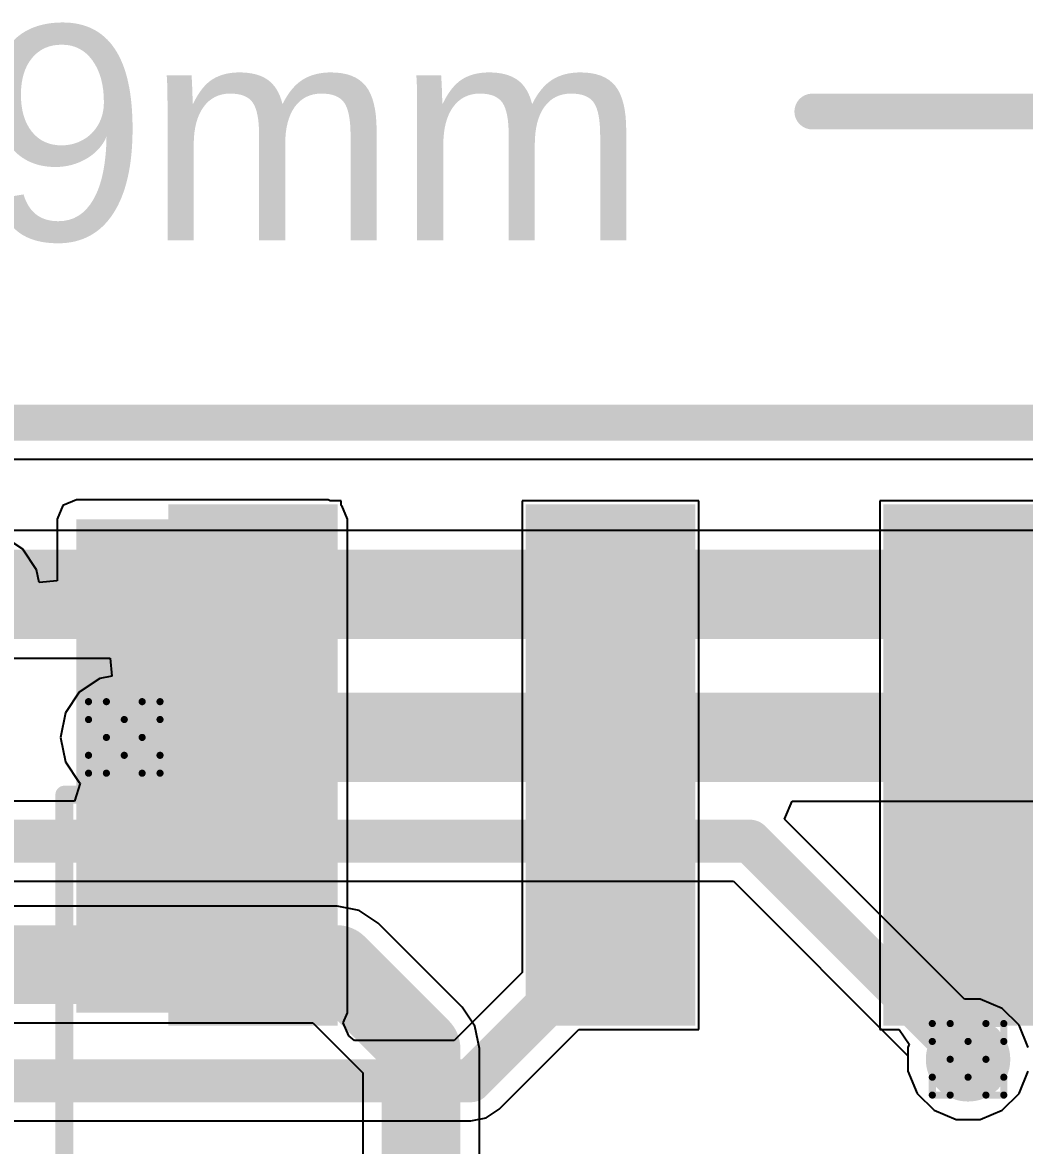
# Model space of a CAD drawing. Header units: inches. Extents: x -0.2 to 17.4, y -0.2 to 2.6.
# Drawn here: x 0.9335 to 1.2138, y 1.1409 to 1.4549 of the extents above; entities that cross this region are included whole.
import ezdxf

# ---------------------------------------------------------------- set-up
doc = ezdxf.new("R2010")
doc.units = ezdxf.units.IN
doc.header["$MEASUREMENT"] = 0
for name, color, linetype in [('Board_Outline', 216, 'Continuous'), ('Bottom Layer', 5, 'Continuous'), ('Dimensions', 6, 'Continuous'), ('Drill Drawing', 1, 'Continuous'), ('Top Layer', 1, 'Continuous'), ('Top Overlay', 2, 'Continuous'), ('Top Paste', 8, 'Continuous'), ('Top Solder', 216, 'Continuous'), ('Via Holes', 16, 'Continuous')]:
    doc.layers.add(name, color=color, linetype=linetype)
doc.styles.add('Arial', font='', dxfattribs={"height": 0.2})
doc.styles.get('Arial').set_extended_font_data('Arial')

# ---------------------------------------------------------------- blocks, each defined once
blk = doc.blocks.new('C192300_5')
at = {"layer": 'Top Layer'}
for points in [[(-0.17717, 0.06969), (-0.03937, 0.06969), (-0.03937, 0.03031), (-0.17717, 0.03031)], [(-0.17717, -0.03031), (-0.03937, -0.03031), (-0.03937, -0.06969), (-0.17717, -0.06969)], [(-0.17717, -0.13031), (-0.03937, -0.13031), (-0.03937, -0.16969), (-0.17717, -0.16969)]]:
    blk.add_hatch(color=1, dxfattribs=at).paths.add_polyline_path(points)
at = {"layer": 'Top Paste'}
for points in [[(-0.17717, 0.06969), (-0.03937, 0.06969), (-0.03937, 0.03031), (-0.17717, 0.03031)], [(-0.17717, -0.03031), (-0.03937, -0.03031), (-0.03937, -0.06969), (-0.17717, -0.06969)], [(-0.17717, -0.13031), (-0.03937, -0.13031), (-0.03937, -0.16969), (-0.17717, -0.16969)]]:
    blk.add_hatch(color=8, dxfattribs=at).paths.add_polyline_path(points)
at = {"layer": 'Top Solder'}
for points in [[(-0.18117, 0.07369), (-0.03537, 0.07369), (-0.03537, 0.02631), (-0.18117, 0.02631)], [(-0.18117, -0.02631), (-0.03537, -0.02631), (-0.03537, -0.07369), (-0.18117, -0.07369)], [(-0.18117, -0.12631), (-0.03537, -0.12631), (-0.03537, -0.17369), (-0.18117, -0.17369)]]:
    blk.add_hatch(color=216, dxfattribs=at).paths.add_polyline_path(points)
at = {"layer": 'Top Overlay'}
for points in [[(-0.1, -0.20275, 0.005, 0.005, 0), (-0.1, -0.17437, 0.005, 0.005, 0)], [(0.1, -0.20275, 0.005, 0.005, 0), (-0.1, -0.20275, 0.005, 0.005, 0)]]:
    blk.add_lwpolyline(points, format="xyseb", dxfattribs=at)
for points in [[(-0.10125, -0.17437, 0.0025, 0.0025, 1), (-0.09875, -0.17437, 0.0025, 0.0025, 1)], [(-0.10125, -0.20275, 0.0025, 0.0025, 1), (-0.09875, -0.20275, 0.0025, 0.0025, 1)], [(-0.10125, -0.20275, 0.0025, 0.0025, 1), (-0.09875, -0.20275, 0.0025, 0.0025, 1)]]:
    blk.add_lwpolyline(points, format="xyseb", close=True, dxfattribs=at)

msp = doc.modelspace()

# ---------------------------------------------------------------- hatches: boundary and pattern name
at = {"layer": 'Bottom Layer'}
h = msp.add_hatch(color=5, dxfattribs=at)
edge = h.paths.add_edge_path()
edge.add_arc((0.962, 1.255), 0.01181, 0, 360)
h = msp.add_hatch(color=5, dxfattribs=at)
edge = h.paths.add_edge_path()
edge.add_arc((1.198, 1.165), 0.01181, 0, 360)
at = {"layer": 'Top Layer'}
msp.add_hatch(color=1, dxfattribs=at).paths.add_polyline_path([(1.019, 1.178), (1.019, 1.316), (0.9486, 1.316), (0.9486, 1.178)])
h = msp.add_hatch(color=1, dxfattribs=at)
edge = h.paths.add_edge_path()
edge.add_arc((0.962, 1.255), 0.01181, 0, 360)
h = msp.add_hatch(color=1, dxfattribs=at)
edge = h.paths.add_edge_path()
edge.add_arc((1.198, 1.165), 0.01181, 0, 360)
at = {"layer": 'Via Holes'}
h = msp.add_hatch(color=7, dxfattribs=at)
edge = h.paths.add_edge_path()
edge.add_arc((0.962, 1.255), 0.00591, 0, 360)
h = msp.add_hatch(color=7, dxfattribs=at)
edge = h.paths.add_edge_path()
edge.add_arc((1.198, 1.165), 0.00591, 0, 360)

# ---------------------------------------------------------------- linework, layer by layer
at = {"layer": 'Board_Outline'}
msp.add_lwpolyline([(-0.057, 1.343, 0.01, 0.01, 0), (1.986, 1.343, 0.01, 0.01, 0)], format="xyseb", dxfattribs=at)
at = {"layer": 'Bottom Layer'}
for p, q in [((-0.0468, 1.3328), (1.89207, 1.3328)), ((1.477, 1.31284), (0.609, 1.31284)), ((0.67569, 1.27716), (0.95806, 1.27716)), ((0.95806, 1.27716), (0.95855, 1.27216)), ((0.95855, 1.27216), (0.95517, 1.27148)), ((0.95517, 1.27148), (0.94938, 1.26762)), ((0.94938, 1.26762), (0.94552, 1.26183)), ((0.94552, 1.26183), (0.94416, 1.255)), ((0.94416, 1.255), (0.94552, 1.24817)), ((0.94552, 1.24817), (0.94938, 1.24238)), ((0.94963, 1.24222), (0.94812, 1.23722)), ((0.94938, 1.24238), (0.94963, 1.24222)), ((0.94812, 1.23722), (0.70065, 1.23722)), ((1.1467, 1.23216), (1.14878, 1.23716)), ((1.14878, 1.23716), (1.249, 1.23716)), ((1.19705, 1.18181), (1.1467, 1.23216)), ((0.696, 1.21478), (1.13235, 1.21478)), ((1.13235, 1.21478), (1.18119, 1.16595)), ((1.0215, 1.20781), (0.88525, 1.20781)), ((1.02774, 1.20657), (1.0215, 1.20781)), ((1.03304, 1.20304), (1.02774, 1.20657)), ((1.05654, 1.17954), (1.03304, 1.20304)), ((1.20134, 1.18181), (1.19705, 1.18181)), ((1.20752, 1.17925), (1.20134, 1.18181)), ((1.06007, 1.17424), (1.05654, 1.17954)), ((1.21225, 1.17452), (1.20752, 1.17925)), ((0.88525, 1.17519), (1.01474, 1.17519)), ((1.01474, 1.17519), (1.02869, 1.16124)), ((1.21481, 1.16834), (1.21225, 1.17452)), ((1.06131, 1.168), (1.06007, 1.17424)), ((1.06131, 1.094), (1.06131, 1.168)), ((1.18119, 1.16595), (1.18119, 1.16166)), ((1.02869, 1.16124), (1.02869, 1.10076)), ((1.18119, 1.16166), (1.18375, 1.15548)), ((1.21225, 1.15548), (1.21481, 1.16166)), ((1.18375, 1.15548), (1.18848, 1.15075)), ((1.20752, 1.15075), (1.21225, 1.15548)), ((1.18848, 1.15075), (1.19466, 1.14819)), ((1.20134, 1.14819), (1.20752, 1.15075)), ((1.19466, 1.14819), (1.20134, 1.14819))]:
    msp.add_line(p, q, dxfattribs=at)
for points in [[(0.921, 1.295, 0.025, 0.025, 0), (1.477, 1.295, 0.025, 0.025, 0)], [(0.962, 1.255, 0.025, 0.025, 0), (1.249, 1.255, 0.025, 0.025, 0)], [(0.696, 1.226, 0.012, 0.012, 0), (1.137, 1.226, 0.012, 0.012, 0)], [(1.137, 1.226, 0.012, 0.012, 0), (1.198, 1.165, 0.012, 0.012, 0)], [(0.8807, 1.1915, 0.022, 0.022, 0), (1.0215, 1.1915, 0.022, 0.022, 0)], [(1.0215, 1.1915, 0.022, 0.022, 0), (1.045, 1.168, 0.022, 0.022, 0)], [(1.045, 1.094, 0.022, 0.022, 0), (1.045, 1.168, 0.022, 0.022, 0)]]:
    msp.add_lwpolyline(points, format="xyseb", dxfattribs=at)
for points in [[(0.95575, 1.255, 0.0125, 0.0125, 1), (0.96825, 1.255, 0.0125, 0.0125, 1)], [(1.134, 1.226, 0.006, 0.006, 1), (1.14, 1.226, 0.006, 0.006, 1)], [(1.134, 1.226, 0.006, 0.006, 1), (1.14, 1.226, 0.006, 0.006, 1)], [(1.016, 1.1915, 0.011, 0.011, 1), (1.027, 1.1915, 0.011, 0.011, 1)], [(1.016, 1.1915, 0.011, 0.011, 1), (1.027, 1.1915, 0.011, 0.011, 1)], [(1.0395, 1.168, 0.011, 0.011, 1), (1.0505, 1.168, 0.011, 0.011, 1)], [(1.0395, 1.168, 0.011, 0.011, 1), (1.0505, 1.168, 0.011, 0.011, 1)], [(1.195, 1.165, 0.006, 0.006, 1), (1.201, 1.165, 0.006, 0.006, 1)]]:
    msp.add_lwpolyline(points, format="xyseb", close=True, dxfattribs=at)
at = {"layer": 'Dimensions'}
msp.add_lwpolyline([(1.15444, 1.43, 0.01, 0.01, 0), (1.986, 1.43, 0.01, 0.01, 0)], format="xyseb", dxfattribs=at)
msp.add_lwpolyline([(1.15194, 1.43, 0.005, 0.005, 1), (1.15694, 1.43, 0.005, 0.005, 1)], format="xyseb", close=True, dxfattribs=at)
at = {"layer": 'Drill Drawing'}
for points in [[(0.952, 1.26, 0.002, 0.002, 0), (0.952, 1.265, 0.002, 0.002, 0)], [(0.952, 1.265, 0.002, 0.002, 0), (0.957, 1.265, 0.002, 0.002, 0)], [(0.957, 1.265, 0.002, 0.002, 0), (0.962, 1.26, 0.002, 0.002, 0)], [(0.962, 1.26, 0.002, 0.002, 0), (0.967, 1.265, 0.002, 0.002, 0)], [(0.967, 1.265, 0.002, 0.002, 0), (0.972, 1.265, 0.002, 0.002, 0)], [(0.972, 1.26, 0.002, 0.002, 0), (0.972, 1.265, 0.002, 0.002, 0)], [(0.952, 1.26, 0.002, 0.002, 0), (0.957, 1.255, 0.002, 0.002, 0)], [(0.967, 1.255, 0.002, 0.002, 0), (0.972, 1.26, 0.002, 0.002, 0)], [(0.952, 1.25, 0.002, 0.002, 0), (0.957, 1.255, 0.002, 0.002, 0)], [(0.967, 1.255, 0.002, 0.002, 0), (0.972, 1.25, 0.002, 0.002, 0)], [(0.952, 1.245, 0.002, 0.002, 0), (0.952, 1.25, 0.002, 0.002, 0)], [(0.957, 1.245, 0.002, 0.002, 0), (0.962, 1.25, 0.002, 0.002, 0)], [(0.962, 1.25, 0.002, 0.002, 0), (0.967, 1.245, 0.002, 0.002, 0)], [(0.972, 1.245, 0.002, 0.002, 0), (0.972, 1.25, 0.002, 0.002, 0)], [(0.952, 1.245, 0.002, 0.002, 0), (0.957, 1.245, 0.002, 0.002, 0)], [(0.967, 1.245, 0.002, 0.002, 0), (0.972, 1.245, 0.002, 0.002, 0)], [(1.188, 1.17, 0.002, 0.002, 0), (1.188, 1.175, 0.002, 0.002, 0)], [(1.188, 1.175, 0.002, 0.002, 0), (1.193, 1.175, 0.002, 0.002, 0)], [(1.193, 1.175, 0.002, 0.002, 0), (1.198, 1.17, 0.002, 0.002, 0)], [(1.198, 1.17, 0.002, 0.002, 0), (1.203, 1.175, 0.002, 0.002, 0)], [(1.203, 1.175, 0.002, 0.002, 0), (1.208, 1.175, 0.002, 0.002, 0)], [(1.208, 1.17, 0.002, 0.002, 0), (1.208, 1.175, 0.002, 0.002, 0)], [(1.188, 1.17, 0.002, 0.002, 0), (1.193, 1.165, 0.002, 0.002, 0)], [(1.203, 1.165, 0.002, 0.002, 0), (1.208, 1.17, 0.002, 0.002, 0)], [(1.188, 1.16, 0.002, 0.002, 0), (1.193, 1.165, 0.002, 0.002, 0)], [(1.203, 1.165, 0.002, 0.002, 0), (1.208, 1.16, 0.002, 0.002, 0)], [(1.188, 1.155, 0.002, 0.002, 0), (1.188, 1.16, 0.002, 0.002, 0)], [(1.193, 1.155, 0.002, 0.002, 0), (1.198, 1.16, 0.002, 0.002, 0)], [(1.198, 1.16, 0.002, 0.002, 0), (1.203, 1.155, 0.002, 0.002, 0)], [(1.208, 1.155, 0.002, 0.002, 0), (1.208, 1.16, 0.002, 0.002, 0)], [(1.188, 1.155, 0.002, 0.002, 0), (1.193, 1.155, 0.002, 0.002, 0)], [(1.203, 1.155, 0.002, 0.002, 0), (1.208, 1.155, 0.002, 0.002, 0)]]:
    msp.add_lwpolyline(points, format="xyseb", dxfattribs=at)
for points in [[(0.9515, 1.265, 0.001, 0.001, 1), (0.9525, 1.265, 0.001, 0.001, 1)], [(0.9515, 1.265, 0.001, 0.001, 1), (0.9525, 1.265, 0.001, 0.001, 1)], [(0.9565, 1.265, 0.001, 0.001, 1), (0.9575, 1.265, 0.001, 0.001, 1)], [(0.9565, 1.265, 0.001, 0.001, 1), (0.9575, 1.265, 0.001, 0.001, 1)], [(0.9665, 1.265, 0.001, 0.001, 1), (0.9675, 1.265, 0.001, 0.001, 1)], [(0.9665, 1.265, 0.001, 0.001, 1), (0.9675, 1.265, 0.001, 0.001, 1)], [(0.9715, 1.265, 0.001, 0.001, 1), (0.9725, 1.265, 0.001, 0.001, 1)], [(0.9715, 1.265, 0.001, 0.001, 1), (0.9725, 1.265, 0.001, 0.001, 1)], [(0.9515, 1.26, 0.001, 0.001, 1), (0.9525, 1.26, 0.001, 0.001, 1)], [(0.9515, 1.26, 0.001, 0.001, 1), (0.9525, 1.26, 0.001, 0.001, 1)], [(0.9615, 1.26, 0.001, 0.001, 1), (0.9625, 1.26, 0.001, 0.001, 1)], [(0.9615, 1.26, 0.001, 0.001, 1), (0.9625, 1.26, 0.001, 0.001, 1)], [(0.9715, 1.26, 0.001, 0.001, 1), (0.9725, 1.26, 0.001, 0.001, 1)], [(0.9715, 1.26, 0.001, 0.001, 1), (0.9725, 1.26, 0.001, 0.001, 1)], [(0.9565, 1.255, 0.001, 0.001, 1), (0.9575, 1.255, 0.001, 0.001, 1)], [(0.9565, 1.255, 0.001, 0.001, 1), (0.9575, 1.255, 0.001, 0.001, 1)], [(0.9665, 1.255, 0.001, 0.001, 1), (0.9675, 1.255, 0.001, 0.001, 1)], [(0.9665, 1.255, 0.001, 0.001, 1), (0.9675, 1.255, 0.001, 0.001, 1)], [(0.9515, 1.25, 0.001, 0.001, 1), (0.9525, 1.25, 0.001, 0.001, 1)], [(0.9515, 1.25, 0.001, 0.001, 1), (0.9525, 1.25, 0.001, 0.001, 1)], [(0.9615, 1.25, 0.001, 0.001, 1), (0.9625, 1.25, 0.001, 0.001, 1)], [(0.9615, 1.25, 0.001, 0.001, 1), (0.9625, 1.25, 0.001, 0.001, 1)], [(0.9715, 1.25, 0.001, 0.001, 1), (0.9725, 1.25, 0.001, 0.001, 1)], [(0.9715, 1.25, 0.001, 0.001, 1), (0.9725, 1.25, 0.001, 0.001, 1)], [(0.9515, 1.245, 0.001, 0.001, 1), (0.9525, 1.245, 0.001, 0.001, 1)], [(0.9515, 1.245, 0.001, 0.001, 1), (0.9525, 1.245, 0.001, 0.001, 1)], [(0.9565, 1.245, 0.001, 0.001, 1), (0.9575, 1.245, 0.001, 0.001, 1)], [(0.9565, 1.245, 0.001, 0.001, 1), (0.9575, 1.245, 0.001, 0.001, 1)], [(0.9665, 1.245, 0.001, 0.001, 1), (0.9675, 1.245, 0.001, 0.001, 1)], [(0.9665, 1.245, 0.001, 0.001, 1), (0.9675, 1.245, 0.001, 0.001, 1)], [(0.9715, 1.245, 0.001, 0.001, 1), (0.9725, 1.245, 0.001, 0.001, 1)], [(0.9715, 1.245, 0.001, 0.001, 1), (0.9725, 1.245, 0.001, 0.001, 1)], [(1.1875, 1.175, 0.001, 0.001, 1), (1.1885, 1.175, 0.001, 0.001, 1)], [(1.1875, 1.175, 0.001, 0.001, 1), (1.1885, 1.175, 0.001, 0.001, 1)], [(1.1925, 1.175, 0.001, 0.001, 1), (1.1935, 1.175, 0.001, 0.001, 1)], [(1.1925, 1.175, 0.001, 0.001, 1), (1.1935, 1.175, 0.001, 0.001, 1)], [(1.2025, 1.175, 0.001, 0.001, 1), (1.2035, 1.175, 0.001, 0.001, 1)], [(1.2025, 1.175, 0.001, 0.001, 1), (1.2035, 1.175, 0.001, 0.001, 1)], [(1.2075, 1.175, 0.001, 0.001, 1), (1.2085, 1.175, 0.001, 0.001, 1)], [(1.2075, 1.175, 0.001, 0.001, 1), (1.2085, 1.175, 0.001, 0.001, 1)], [(1.1875, 1.17, 0.001, 0.001, 1), (1.1885, 1.17, 0.001, 0.001, 1)], [(1.1875, 1.17, 0.001, 0.001, 1), (1.1885, 1.17, 0.001, 0.001, 1)], [(1.1975, 1.17, 0.001, 0.001, 1), (1.1985, 1.17, 0.001, 0.001, 1)], [(1.1975, 1.17, 0.001, 0.001, 1), (1.1985, 1.17, 0.001, 0.001, 1)], [(1.2075, 1.17, 0.001, 0.001, 1), (1.2085, 1.17, 0.001, 0.001, 1)], [(1.2075, 1.17, 0.001, 0.001, 1), (1.2085, 1.17, 0.001, 0.001, 1)], [(1.1925, 1.165, 0.001, 0.001, 1), (1.1935, 1.165, 0.001, 0.001, 1)], [(1.1925, 1.165, 0.001, 0.001, 1), (1.1935, 1.165, 0.001, 0.001, 1)], [(1.2025, 1.165, 0.001, 0.001, 1), (1.2035, 1.165, 0.001, 0.001, 1)], [(1.2025, 1.165, 0.001, 0.001, 1), (1.2035, 1.165, 0.001, 0.001, 1)], [(1.1875, 1.16, 0.001, 0.001, 1), (1.1885, 1.16, 0.001, 0.001, 1)], [(1.1875, 1.16, 0.001, 0.001, 1), (1.1885, 1.16, 0.001, 0.001, 1)], [(1.1975, 1.16, 0.001, 0.001, 1), (1.1985, 1.16, 0.001, 0.001, 1)], [(1.1975, 1.16, 0.001, 0.001, 1), (1.1985, 1.16, 0.001, 0.001, 1)], [(1.2075, 1.16, 0.001, 0.001, 1), (1.2085, 1.16, 0.001, 0.001, 1)], [(1.2075, 1.16, 0.001, 0.001, 1), (1.2085, 1.16, 0.001, 0.001, 1)], [(1.1875, 1.155, 0.001, 0.001, 1), (1.1885, 1.155, 0.001, 0.001, 1)], [(1.1875, 1.155, 0.001, 0.001, 1), (1.1885, 1.155, 0.001, 0.001, 1)], [(1.1925, 1.155, 0.001, 0.001, 1), (1.1935, 1.155, 0.001, 0.001, 1)], [(1.1925, 1.155, 0.001, 0.001, 1), (1.1935, 1.155, 0.001, 0.001, 1)], [(1.2025, 1.155, 0.001, 0.001, 1), (1.2035, 1.155, 0.001, 0.001, 1)], [(1.2025, 1.155, 0.001, 0.001, 1), (1.2035, 1.155, 0.001, 0.001, 1)], [(1.2075, 1.155, 0.001, 0.001, 1), (1.2085, 1.155, 0.001, 0.001, 1)], [(1.2075, 1.155, 0.001, 0.001, 1), (1.2085, 1.155, 0.001, 0.001, 1)]]:
    msp.add_lwpolyline(points, format="xyseb", close=True, dxfattribs=at)
at = {"layer": 'Top Layer'}
for p, q in [((-0.0468, 1.3328), (1.89207, 1.3328)), ((0.94477, 1.31983), (0.94319, 1.316)), ((0.9486, 1.32141), (0.94477, 1.31983)), ((1.019, 1.32141), (0.9486, 1.32141)), ((1.0196, 1.32117), (1.019, 1.32141)), ((1.02269, 1.32117), (1.0196, 1.32117)), ((1.02269, 1.31989), (1.02269, 1.32117)), ((1.02283, 1.31983), (1.02269, 1.31989)), ((1.02441, 1.316), (1.02283, 1.31983)), ((1.12268, 1.32117), (1.07332, 1.32117)), ((1.07332, 1.32117), (1.07332, 1.18923)), ((1.12268, 1.17337), (1.12268, 1.32117)), ((1.22269, 1.32117), (1.17332, 1.32117)), ((1.17332, 1.32117), (1.17332, 1.17337)), ((0.94319, 1.316), (0.94319, 1.29879)), ((1.02441, 1.178), (1.02441, 1.316)), ((0.93362, 1.30762), (0.92783, 1.31148)), ((0.93748, 1.30183), (0.93362, 1.30762)), ((0.93819, 1.2983), (0.93748, 1.30183)), ((0.94319, 1.29879), (0.93819, 1.2983)), ((1.07332, 1.18923), (1.0543, 1.17022)), ((1.02326, 1.17522), (1.02441, 1.178)), ((1.02484, 1.17153), (1.02326, 1.17522)), ((1.02638, 1.17022), (1.02484, 1.17153)), ((1.06688, 1.15107), (1.08918, 1.17337)), ((1.08918, 1.17337), (1.12268, 1.17337)), ((1.17332, 1.17337), (1.17877, 1.17337)), ((1.17877, 1.17337), (1.18155, 1.16921)), ((1.0543, 1.17022), (1.02638, 1.17022)), ((1.18155, 1.16921), (1.18119, 1.16834)), ((1.18119, 1.16834), (1.18119, 1.16166)), ((1.18119, 1.16166), (1.18375, 1.15548)), ((1.21225, 1.15548), (1.21481, 1.16166)), ((1.18375, 1.15548), (1.18848, 1.15075)), ((1.20752, 1.15075), (1.21225, 1.15548)), ((1.06324, 1.14864), (1.06688, 1.15107)), ((1.18848, 1.15075), (1.19466, 1.14819)), ((1.20134, 1.14819), (1.20752, 1.15075)), ((0.77356, 1.14778), (1.05894, 1.14778)), ((1.05894, 1.14778), (1.06324, 1.14864)), ((1.05894, 1.14778), (1.05894, 1.14778)), ((1.19466, 1.14819), (1.20134, 1.14819))]:
    msp.add_line(p, q, dxfattribs=at)
for points in [[(1.098, 1.19806, 0.012, 0.012, 0), (1.098, 1.24727, 0.012, 0.012, 0)], [(1.198, 1.165, 0.012, 0.012, 0), (1.198, 1.24727, 0.012, 0.012, 0)], [(1.05894, 1.159, 0.012, 0.012, 0), (1.098, 1.19806, 0.012, 0.012, 0)], [(0.761, 1.159, 0.012, 0.012, 0), (1.05894, 1.159, 0.012, 0.012, 0)]]:
    msp.add_lwpolyline(points, format="xyseb", dxfattribs=at)
for points in [[(1.095, 1.24727, 0.006, 0.006, 1), (1.101, 1.24727, 0.006, 0.006, 1)], [(1.195, 1.24727, 0.006, 0.006, 1), (1.201, 1.24727, 0.006, 0.006, 1)], [(1.095, 1.19806, 0.006, 0.006, 1), (1.101, 1.19806, 0.006, 0.006, 1)], [(1.095, 1.19806, 0.006, 0.006, 1), (1.101, 1.19806, 0.006, 0.006, 1)], [(1.195, 1.165, 0.006, 0.006, 1), (1.201, 1.165, 0.006, 0.006, 1)], [(1.05594, 1.159, 0.006, 0.006, 1), (1.06194, 1.159, 0.006, 0.006, 1)], [(1.05594, 1.159, 0.006, 0.006, 1), (1.06194, 1.159, 0.006, 0.006, 1)]]:
    msp.add_lwpolyline(points, format="xyseb", close=True, dxfattribs=at)

# ---------------------------------------------------------------- block references
at = {"rotation": 270}
msp.add_blockref('C192300_5', (1.148, 1.139), dxfattribs=at)

# ---------------------------------------------------------------- texts
at = {"layer": 'Dimensions', "style": 'Arial'}
msp.add_text('51.89mm', height=0.06, dxfattribs=at).set_placement((0.75856, 1.39401))

doc.saveas('drawing.dxf')
